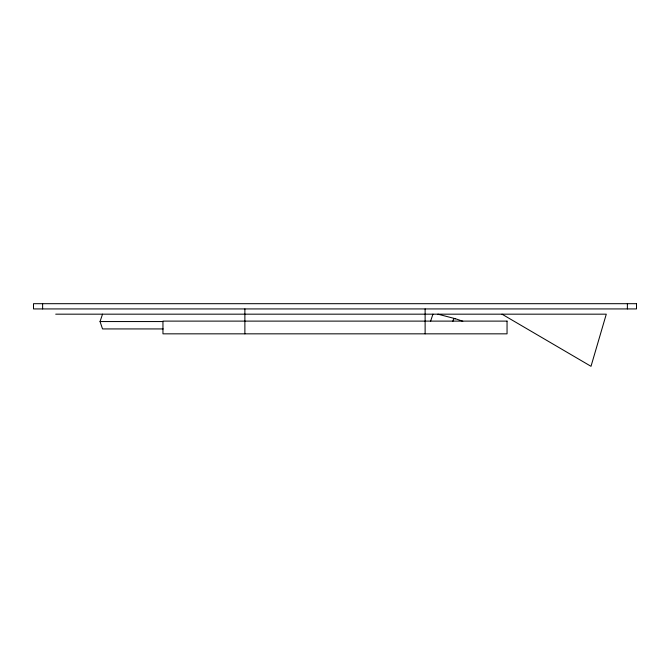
<?xml version="1.0" encoding="UTF-8"?>
<svg xmlns="http://www.w3.org/2000/svg" width="670" height="670" viewBox="0 0 670 670"><rect width="100%" height="100%" fill="white"/><g stroke="black" fill="none" stroke-linecap="round" stroke-linejoin="round"><path stroke-width="1" d="M163.179 328.928L102.527 328.928L100.048 321.55L102.527 314.171M430.467 321.55L432.946 314.171M452.736 321.55L453.674 318.761L455.55 318.761L462.786 321.24M55.719 314.171L606.283 314.171L591.007 366.314L501.989 314.171M100.048 321.55L162.785 321.55M437.912 314.171L455.55 318.761M627.38 303.686L627.38 308.929M425.123 308.929L425.123 333.836M244.877 308.929L244.877 333.836M42.62 303.686L42.62 308.929M636.5 303.686L33.5 303.686L33.5 308.929L636.5 308.929L636.5 303.686M507.048 321.114L162.952 321.114L162.952 333.836L507.048 333.836L507.048 321.114"/></g></svg>
